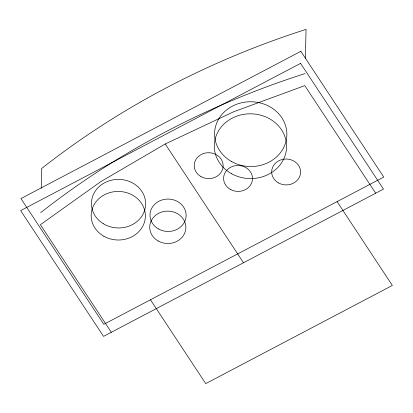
<?xml version="1.0" encoding="UTF-8"?>
<svg xmlns="http://www.w3.org/2000/svg" width="413" height="413" viewBox="0 0 413 413"><rect width="100%" height="100%" fill="white"/><g stroke="black" fill="none" stroke-linecap="round" stroke-linejoin="round"><path stroke-width="0.62" d="M41.223 188.307L41.677 168.458A823.439 737.561 1.3 0 1 306.054 29.385L305.398 58.202M375.696 193.212L304.773 85.625L233.453 111.861L165.221 143.982L100.679 181.71L40.397 224.698L111.319 332.289M337.091 201.611L392.35 285.45L205.731 383.615L150.471 299.781M165.221 143.982L243.505 262.751M40.67 212.649A823.439 737.561 1.3 0 1 305.047 73.576M300.85 51.32L20.924 198.576L103.813 324.324L383.744 177.074L300.85 51.32M300.576 63.37L20.65 210.625L103.544 336.378L383.47 189.123L300.576 63.37M200.992 176.609A14.46 12.953 1.3 0 0 223.123 166.207A14.46 12.953 1.3 0 0 201.905 154.194A14.46 12.953 1.3 0 0 200.992 176.609M231.28 161.354A36.148 32.379 1.3 0 0 286.839 135.738A36.148 32.379 1.3 0 0 234.057 105.33A36.148 32.379 1.3 0 0 231.28 161.354M103.389 223.753A27.113 24.284 1.3 0 0 145.583 205.473A27.113 24.284 1.3 0 0 106.631 181.803A27.113 24.284 1.3 0 0 103.389 223.753M278.45 182.907A14.46 12.953 1.3 0 0 300.581 172.505A14.46 12.953 1.3 0 0 279.364 160.492A14.46 12.953 1.3 0 0 278.45 182.907M230.361 189.386A14.46 12.953 1.3 0 0 252.493 178.984A14.46 12.953 1.3 0 0 231.275 166.971A14.46 12.953 1.3 0 0 230.361 189.386M158.458 228.936A18.074 16.19 1.3 0 0 186.124 215.932A18.074 16.19 1.3 0 0 159.599 200.914A18.074 16.19 1.3 0 0 158.458 228.936M231.244 173.543A36.148 32.379 1.3 0 0 286.576 147.539A36.148 32.379 1.3 0 0 233.531 117.498A36.148 32.379 1.3 0 0 231.244 173.543M158.184 240.986A18.074 16.19 1.3 0 0 185.85 227.986A18.074 16.19 1.3 0 0 159.325 212.969A18.074 16.19 1.3 0 0 158.184 240.986M103.859 236.241A27.113 24.284 1.3 0 0 145.355 216.737A27.113 24.284 1.3 0 0 105.573 194.208A27.113 24.284 1.3 0 0 103.859 236.241"/></g></svg>
